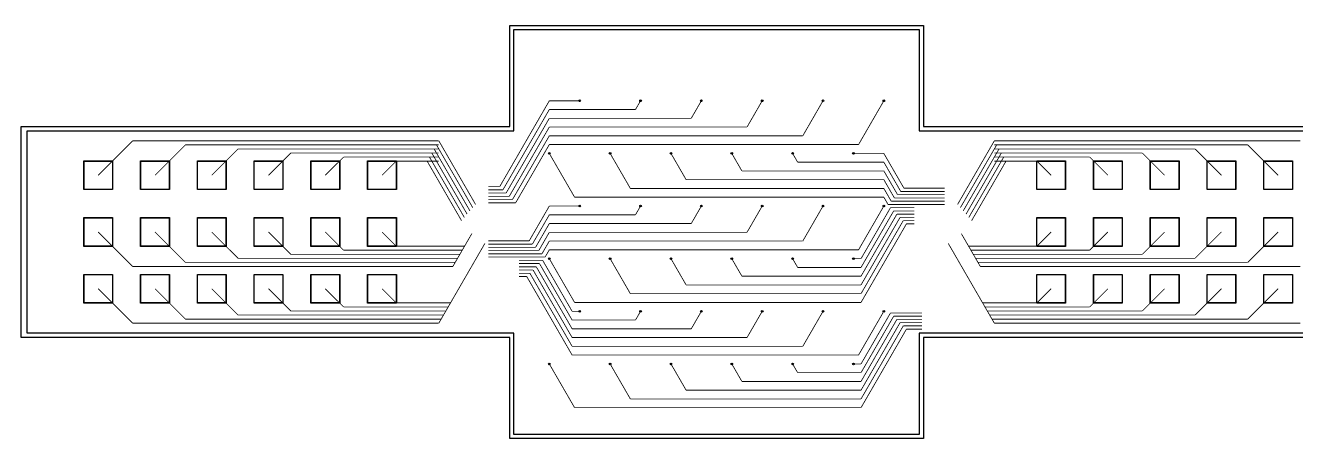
# Model space of a CAD drawing. Header units: metres. Extents: x -54999 to 54999, y -52014 to 54102.
# Drawn here: x -19876 to -4214, y -15403 to -10303 of the extents above; entities that cross this region are included whole.
import ezdxf

# ---------------------------------------------------------------- set-up
doc = ezdxf.new("R2010")
doc.units = ezdxf.units.M
for name, color, linetype in [('eDura_outline_ext', 6, 'Continuous'), ('eDura_outline_int', 6, 'Continuous'), ('etch', 3, 'Continuous'), ('metal', 4, 'Continuous')]:
    doc.layers.add(name, color=color, linetype=linetype)

msp = doc.modelspace()

# ---------------------------------------------------------------- linework, layer by layer
at = {"layer": 'eDura_outline_ext'}
msp.add_lwpolyline([(-8803.745, -11553.298), (-2778.745, -11553.298), (-2778.745, -14153.298), (-8803.745, -14153.298), (-8803.745, -14153.298), (-8803.745, -15403.298), (-13903.745, -15403.298), (-13903.745, -14153.298), (-13903.745, -14153.298), (-19928.745, -14153.298), (-19928.745, -11553.298), (-13903.745, -11553.298), (-13903.745, -11553.298), (-13903.745, -10303.298), (-8803.745, -10303.298), (-8803.745, -11553.298)], close=True, dxfattribs=at)
at = {"layer": 'eDura_outline_int'}
msp.add_lwpolyline([(-8853.745, -11603.298), (-2853.745, -11603.298), (-2853.745, -14103.298), (-8853.745, -14103.298), (-8853.745, -14103.298), (-8853.745, -15353.298), (-13853.745, -15353.298), (-13853.745, -14103.298), (-13853.745, -14103.298), (-19853.745, -14103.298), (-19853.745, -11603.298), (-13853.745, -11603.298), (-13853.745, -11603.298), (-13853.745, -10353.298), (-8853.745, -10353.298), (-8853.745, -11603.298)], close=True, dxfattribs=at)
at = {"layer": 'etch'}
for points in [[(-19153.745, -11978.298), (-18803.745, -11978.298), (-18803.745, -12328.298), (-19153.745, -12328.298), (-19153.745, -11978.298)], [(-18453.745, -11978.298), (-18103.745, -11978.298), (-18103.745, -12328.298), (-18453.745, -12328.298), (-18453.745, -11978.298)], [(-17753.745, -11978.298), (-17403.745, -11978.298), (-17403.745, -12328.298), (-17753.745, -12328.298), (-17753.745, -11978.298)], [(-17053.745, -11978.298), (-16703.745, -11978.298), (-16703.745, -12328.298), (-17053.745, -12328.298), (-17053.745, -11978.298)], [(-16353.745, -11978.298), (-16003.745, -11978.298), (-16003.745, -12328.298), (-16353.745, -12328.298), (-16353.745, -11978.298)], [(-15653.745, -11978.298), (-15303.745, -11978.298), (-15303.745, -12328.298), (-15653.745, -12328.298), (-15653.745, -11978.298)], [(-7403.745, -11978.298), (-7053.745, -11978.298), (-7053.745, -12328.298), (-7403.745, -12328.298), (-7403.745, -11978.298)], [(-6703.745, -11978.298), (-6353.745, -11978.298), (-6353.745, -12328.298), (-6703.745, -12328.298), (-6703.745, -11978.298)], [(-6003.745, -11978.298), (-5653.745, -11978.298), (-5653.745, -12328.298), (-6003.745, -12328.298), (-6003.745, -11978.298)], [(-5303.745, -11978.298), (-4953.745, -11978.298), (-4953.745, -12328.298), (-5303.745, -12328.298), (-5303.745, -11978.298)], [(-4603.745, -11978.298), (-4253.745, -11978.298), (-4253.745, -12328.298), (-4603.745, -12328.298), (-4603.745, -11978.298)], [(-19153.745, -12678.298), (-18803.745, -12678.298), (-18803.745, -13028.298), (-19153.745, -13028.298), (-19153.745, -12678.298)], [(-18453.745, -12678.298), (-18103.745, -12678.298), (-18103.745, -13028.298), (-18453.745, -13028.298), (-18453.745, -12678.298)], [(-17753.745, -12678.298), (-17403.745, -12678.298), (-17403.745, -13028.298), (-17753.745, -13028.298), (-17753.745, -12678.298)], [(-17053.745, -12678.298), (-16703.745, -12678.298), (-16703.745, -13028.298), (-17053.745, -13028.298), (-17053.745, -12678.298)], [(-16353.745, -12678.298), (-16003.745, -12678.298), (-16003.745, -13028.298), (-16353.745, -13028.298), (-16353.745, -12678.298)], [(-15653.745, -12678.298), (-15303.745, -12678.298), (-15303.745, -13028.298), (-15653.745, -13028.298), (-15653.745, -12678.298)], [(-7403.745, -12678.298), (-7053.745, -12678.298), (-7053.745, -13028.298), (-7403.745, -13028.298), (-7403.745, -12678.298)], [(-6703.745, -12678.298), (-6353.745, -12678.298), (-6353.745, -13028.298), (-6703.745, -13028.298), (-6703.745, -12678.298)], [(-6003.745, -12678.298), (-5653.745, -12678.298), (-5653.745, -13028.298), (-6003.745, -13028.298), (-6003.745, -12678.298)], [(-5303.745, -12678.298), (-4953.745, -12678.298), (-4953.745, -13028.298), (-5303.745, -13028.298), (-5303.745, -12678.298)], [(-4603.745, -12678.298), (-4253.745, -12678.298), (-4253.745, -13028.298), (-4603.745, -13028.298), (-4603.745, -12678.298)], [(-19153.745, -13378.298), (-18803.745, -13378.298), (-18803.745, -13728.298), (-19153.745, -13728.298), (-19153.745, -13378.298)], [(-18453.745, -13378.298), (-18103.745, -13378.298), (-18103.745, -13728.298), (-18453.745, -13728.298), (-18453.745, -13378.298)], [(-17753.745, -13378.298), (-17403.745, -13378.298), (-17403.745, -13728.298), (-17753.745, -13728.298), (-17753.745, -13378.298)], [(-17053.745, -13378.298), (-16703.745, -13378.298), (-16703.745, -13728.298), (-17053.745, -13728.298), (-17053.745, -13378.298)], [(-16353.745, -13378.298), (-16003.745, -13378.298), (-16003.745, -13728.298), (-16353.745, -13728.298), (-16353.745, -13378.298)], [(-15653.745, -13378.298), (-15303.745, -13378.298), (-15303.745, -13728.298), (-15653.745, -13728.298), (-15653.745, -13378.298)], [(-7403.745, -13378.298), (-7053.745, -13378.298), (-7053.745, -13728.298), (-7403.745, -13728.298), (-7403.745, -13378.298)], [(-6703.745, -13378.298), (-6353.745, -13378.298), (-6353.745, -13728.298), (-6703.745, -13728.298), (-6703.745, -13378.298)], [(-6003.745, -13378.298), (-5653.745, -13378.298), (-5653.745, -13728.298), (-6003.745, -13728.298), (-6003.745, -13378.298)], [(-5303.745, -13378.298), (-4953.745, -13378.298), (-4953.745, -13728.298), (-5303.745, -13728.298), (-5303.745, -13378.298)], [(-4603.745, -13378.298), (-4253.745, -13378.298), (-4253.745, -13728.298), (-4603.745, -13728.298), (-4603.745, -13378.298)]]:
    msp.add_lwpolyline(points, close=True, dxfattribs=at)
for centre in [(-13041.245, -11234.058), (-12291.245, -11234.058), (-11541.245, -11234.058), (-10791.245, -11234.058), (-10041.245, -11234.058), (-9291.245, -11234.058), (-13416.245, -11883.577), (-12666.245, -11883.577), (-11916.245, -11883.577), (-11166.245, -11883.577), (-10416.245, -11883.577), (-9666.245, -11883.577), (-13041.245, -12533.096), (-12291.245, -12533.096), (-11541.245, -12533.096), (-10791.245, -12533.096), (-10041.245, -12533.096), (-9291.245, -12533.096), (-13416.245, -13182.615), (-12666.245, -13182.615), (-11916.245, -13182.615), (-11166.245, -13182.615), (-10416.245, -13182.615), (-9666.245, -13182.615), (-13041.245, -13832.134), (-12291.245, -13832.134), (-11541.245, -13832.134), (-10791.245, -13832.134), (-10041.245, -13832.134), (-9291.245, -13832.134), (-13416.245, -14481.653), (-12666.245, -14481.653), (-11916.245, -14481.653), (-11166.245, -14481.653), (-10416.245, -14481.653), (-9666.245, -14481.653)]:
    msp.add_circle(centre, 5, dxfattribs=at)
at = {"layer": 'metal'}
for points in [[(-13416.245, -11234.058, 10, 10, 0), (-14027.681, -12293.096, 10, 10, 0)], [(-13041.245, -11234.058, 10, 10, 0), (-13416.245, -11234.058, 10, 10, 0)], [(-13041.245, -11234.058, 10, 10, 0), (-13041.245, -11234.058, 10, 10, 0)], [(-12291.245, -11234.058, 10, 10, 0), (-12353.598, -11342.058, 10, 10, 0)], [(-11541.245, -11234.058, 10, 10, 0), (-11665.952, -11450.058, 10, 10, 0)], [(-10791.245, -11234.058, 10, 10, 0), (-10978.306, -11558.058, 10, 10, 0)], [(-10041.245, -11234.058, 10, 10, 0), (-10290.66, -11666.058, 10, 10, 0)], [(-9291.245, -11234.058, 10, 10, 0), (-9603.014, -11774.058, 10, 10, 0)], [(-13416.245, -11342.058, 10, 10, 0), (-13988.421, -12333.096, 10, 10, 0)], [(-12353.598, -11342.058, 10, 10, 0), (-13416.245, -11342.058, 10, 10, 0)], [(-13416.245, -11450.058, 10, 10, 0), (-13949.161, -12373.096, 10, 10, 0)], [(-13416.245, -11558.058, 10, 10, 0), (-13909.901, -12413.096, 10, 10, 0)], [(-11665.952, -11450.058, 10, 10, 0), (-13416.245, -11450.058, 10, 10, 0)], [(-10978.306, -11558.058, 10, 10, 0), (-13416.245, -11558.058, 10, 10, 0)], [(-18978.745, -12153.298, 10, 10, 0), (-18553.745, -11728.298, 10, 10, 0)], [(-18553.745, -11728.298, 10, 10, 0), (-14778.745, -11728.298, 10, 10, 0)], [(-14778.745, -11728.298, 10, 10, 0), (-14325.525, -12513.298, 10, 10, 0)], [(-14778.745, -11728.298, 10, 10, 0), (-14778.745, -11728.298, 10, 10, 0)], [(-13416.245, -11666.058, 10, 10, 0), (-13870.641, -12453.096, 10, 10, 0)], [(-10290.66, -11666.058, 10, 10, 0), (-13416.245, -11666.058, 10, 10, 0)], [(-7928.745, -11728.298, 10, 10, 0), (-8381.965, -12513.298, 10, 10, 0)], [(-4153.745, -11728.298, 10, 10, 0), (-7928.745, -11728.298, 10, 10, 0)], [(-7928.745, -11728.298, 10, 10, 0), (-7928.745, -11728.298, 10, 10, 0)], [(-18278.745, -12153.298, 10, 10, 0), (-17903.745, -11778.298, 10, 10, 0)], [(-17903.745, -11778.298, 10, 10, 0), (-14778.745, -11778.298, 10, 10, 0)], [(-17578.745, -12153.298, 10, 10, 0), (-17253.745, -11828.298, 10, 10, 0)], [(-17253.745, -11828.298, 10, 10, 0), (-14778.745, -11828.298, 10, 10, 0)], [(-16878.745, -12153.298, 10, 10, 0), (-16603.745, -11878.298, 10, 10, 0)], [(-16603.745, -11878.298, 10, 10, 0), (-14778.745, -11878.298, 10, 10, 0)], [(-14865.347, -11878.298, 10, 10, 0), (-14429.448, -12633.298, 10, 10, 0)], [(-14778.745, -11878.298, 10, 10, 0), (-14865.347, -11878.298, 10, 10, 0)], [(-14836.48, -11828.298, 10, 10, 0), (-14394.807, -12593.298, 10, 10, 0)], [(-14778.745, -11828.298, 10, 10, 0), (-14836.48, -11828.298, 10, 10, 0)], [(-14807.612, -11778.298, 10, 10, 0), (-14360.166, -12553.298, 10, 10, 0)], [(-14778.745, -11778.298, 10, 10, 0), (-14807.612, -11778.298, 10, 10, 0)], [(-13416.245, -11774.058, 10, 10, 0), (-13831.381, -12493.096, 10, 10, 0)], [(-9603.014, -11774.058, 10, 10, 0), (-13416.245, -11774.058, 10, 10, 0)], [(-13416.245, -11883.577, 10, 10, 0), (-13104.475, -12423.577, 10, 10, 0)], [(-12666.245, -11883.577, 10, 10, 0), (-12416.829, -12315.577, 10, 10, 0)], [(-11916.245, -11883.577, 10, 10, 0), (-11729.183, -12207.577, 10, 10, 0)], [(-11166.245, -11883.577, 10, 10, 0), (-11041.537, -12099.577, 10, 10, 0)], [(-10416.245, -11883.577, 10, 10, 0), (-10353.891, -11991.577, 10, 10, 0)], [(-9666.245, -11883.577, 10, 10, 0), (-9666.245, -11883.577, 10, 10, 0)], [(-9666.245, -11883.577, 10, 10, 0), (-9291.245, -11883.577, 10, 10, 0)], [(-9291.245, -11883.577, 10, 10, 0), (-9043.262, -12313.096, 10, 10, 0)], [(-7899.877, -11778.298, 10, 10, 0), (-8347.324, -12553.298, 10, 10, 0)], [(-7871.01, -11828.298, 10, 10, 0), (-8312.683, -12593.298, 10, 10, 0)], [(-7842.142, -11878.298, 10, 10, 0), (-8278.042, -12633.298, 10, 10, 0)], [(-4803.745, -11778.298, 10, 10, 0), (-7928.745, -11778.298, 10, 10, 0)], [(-7928.745, -11778.298, 10, 10, 0), (-7899.877, -11778.298, 10, 10, 0)], [(-5453.745, -11828.298, 10, 10, 0), (-7928.745, -11828.298, 10, 10, 0)], [(-7928.745, -11828.298, 10, 10, 0), (-7871.01, -11828.298, 10, 10, 0)], [(-6103.745, -11878.298, 10, 10, 0), (-7928.745, -11878.298, 10, 10, 0)], [(-7928.745, -11878.298, 10, 10, 0), (-7842.142, -11878.298, 10, 10, 0)], [(-5828.745, -12153.298, 10, 10, 0), (-6103.745, -11878.298, 10, 10, 0)], [(-5128.745, -12153.298, 10, 10, 0), (-5453.745, -11828.298, 10, 10, 0)], [(-4428.745, -12153.298, 10, 10, 0), (-4803.745, -11778.298, 10, 10, 0)], [(-16178.745, -12153.298, 10, 10, 0), (-15953.745, -11928.298, 10, 10, 0)], [(-15953.745, -11928.298, 10, 10, 0), (-14778.745, -11928.298, 10, 10, 0)], [(-15478.745, -12153.298, 10, 10, 0), (-15303.745, -11978.298, 10, 10, 0)], [(-15303.745, -11978.298, 10, 10, 0), (-14778.745, -11978.298, 10, 10, 0)], [(-14923.082, -11978.298, 10, 10, 0), (-14498.73, -12713.298, 10, 10, 0)], [(-14778.745, -11978.298, 10, 10, 0), (-14923.082, -11978.298, 10, 10, 0)], [(-14894.215, -11928.298, 10, 10, 0), (-14464.089, -12673.298, 10, 10, 0)], [(-14778.745, -11928.298, 10, 10, 0), (-14894.215, -11928.298, 10, 10, 0)], [(-10353.891, -11991.577, 10, 10, 0), (-9291.245, -11991.577, 10, 10, 0)], [(-9291.245, -11991.577, 10, 10, 0), (-9082.521, -12353.096, 10, 10, 0)], [(-7813.275, -11928.298, 10, 10, 0), (-8243.4, -12673.298, 10, 10, 0)], [(-7784.407, -11978.298, 10, 10, 0), (-8208.759, -12713.298, 10, 10, 0)], [(-6753.745, -11928.298, 10, 10, 0), (-7928.745, -11928.298, 10, 10, 0)], [(-7928.745, -11928.298, 10, 10, 0), (-7813.275, -11928.298, 10, 10, 0)], [(-7403.745, -11978.298, 10, 10, 0), (-7928.745, -11978.298, 10, 10, 0)], [(-7928.745, -11978.298, 10, 10, 0), (-7784.407, -11978.298, 10, 10, 0)], [(-7228.745, -12153.298, 10, 10, 0), (-7403.745, -11978.298, 10, 10, 0)], [(-6528.745, -12153.298, 10, 10, 0), (-6753.745, -11928.298, 10, 10, 0)], [(-11729.183, -12207.577, 10, 10, 0), (-9291.245, -12207.577, 10, 10, 0)], [(-11041.537, -12099.577, 10, 10, 0), (-9291.245, -12099.577, 10, 10, 0)], [(-9291.245, -12099.577, 10, 10, 0), (-9121.781, -12393.096, 10, 10, 0)], [(-9291.245, -12207.577, 10, 10, 0), (-9161.041, -12433.096, 10, 10, 0)], [(-14027.681, -12293.096, 10, 10, 0), (-14166.245, -12293.096, 10, 10, 0)], [(-13988.421, -12333.096, 10, 10, 0), (-14166.245, -12333.096, 10, 10, 0)], [(-13949.161, -12373.096, 10, 10, 0), (-14166.245, -12373.096, 10, 10, 0)], [(-12416.829, -12315.577, 10, 10, 0), (-9291.245, -12315.577, 10, 10, 0)], [(-9291.245, -12315.577, 10, 10, 0), (-9200.301, -12473.096, 10, 10, 0)], [(-9082.521, -12353.096, 10, 10, 0), (-8541.245, -12353.096, 10, 10, 0)], [(-9043.262, -12313.096, 10, 10, 0), (-8541.245, -12313.096, 10, 10, 0)], [(-13909.901, -12413.096, 10, 10, 0), (-14166.245, -12413.096, 10, 10, 0)], [(-13870.641, -12453.096, 10, 10, 0), (-14166.245, -12453.096, 10, 10, 0)], [(-13831.381, -12493.096, 10, 10, 0), (-14166.245, -12493.096, 10, 10, 0)], [(-13416.245, -12533.096, 10, 10, 0), (-13664.228, -12962.615, 10, 10, 0)], [(-13041.245, -12533.096, 10, 10, 0), (-13416.245, -12533.096, 10, 10, 0)], [(-13104.475, -12423.577, 10, 10, 0), (-9291.245, -12423.577, 10, 10, 0)], [(-13041.245, -12533.096, 10, 10, 0), (-13041.245, -12533.096, 10, 10, 0)], [(-12291.245, -12533.096, 10, 10, 0), (-12353.598, -12641.096, 10, 10, 0)], [(-11541.245, -12533.096, 10, 10, 0), (-11665.952, -12749.096, 10, 10, 0)], [(-10791.245, -12533.096, 10, 10, 0), (-10978.306, -12857.096, 10, 10, 0)], [(-10041.245, -12533.096, 10, 10, 0), (-10290.66, -12965.096, 10, 10, 0)], [(-9291.245, -12533.096, 10, 10, 0), (-9603.014, -13073.096, 10, 10, 0)], [(-9291.245, -12423.577, 10, 10, 0), (-9239.561, -12513.096, 10, 10, 0)], [(-9239.561, -12513.096, 10, 10, 0), (-8541.245, -12513.096, 10, 10, 0)], [(-9200.301, -12473.096, 10, 10, 0), (-8541.245, -12473.096, 10, 10, 0)], [(-9161.041, -12433.096, 10, 10, 0), (-8541.245, -12433.096, 10, 10, 0)], [(-9121.781, -12393.096, 10, 10, 0), (-8541.245, -12393.096, 10, 10, 0)], [(-13416.245, -12641.096, 10, 10, 0), (-13624.968, -13002.615, 10, 10, 0)], [(-12353.598, -12641.096, 10, 10, 0), (-13416.245, -12641.096, 10, 10, 0)], [(-9572.495, -13182.615, 10, 10, 0), (-9209.042, -12553.096, 10, 10, 0)], [(-9572.495, -13290.615, 10, 10, 0), (-9169.782, -12593.096, 10, 10, 0)], [(-9572.495, -13398.615, 10, 10, 0), (-9130.522, -12633.096, 10, 10, 0)], [(-9572.495, -13506.615, 10, 10, 0), (-9091.262, -12673.096, 10, 10, 0)], [(-9209.042, -12553.096, 10, 10, 0), (-8916.245, -12553.096, 10, 10, 0)], [(-9169.782, -12593.096, 10, 10, 0), (-8916.245, -12593.096, 10, 10, 0)], [(-9130.522, -12633.096, 10, 10, 0), (-8916.245, -12633.096, 10, 10, 0)], [(-9091.262, -12673.096, 10, 10, 0), (-8916.245, -12673.096, 10, 10, 0)], [(-13416.245, -12749.096, 10, 10, 0), (-13585.708, -13042.615, 10, 10, 0)], [(-11665.952, -12749.096, 10, 10, 0), (-13416.245, -12749.096, 10, 10, 0)], [(-9572.495, -13614.615, 10, 10, 0), (-9052.002, -12713.096, 10, 10, 0)], [(-9572.495, -13722.615, 10, 10, 0), (-9012.743, -12753.096, 10, 10, 0)], [(-9052.002, -12713.096, 10, 10, 0), (-8916.245, -12713.096, 10, 10, 0)], [(-9012.743, -12753.096, 10, 10, 0), (-8916.245, -12753.096, 10, 10, 0)], [(-18978.745, -12853.298, 10, 10, 0), (-18553.745, -13278.298, 10, 10, 0)], [(-18278.745, -12853.298, 10, 10, 0), (-17903.745, -13228.298, 10, 10, 0)], [(-17578.745, -12853.298, 10, 10, 0), (-17253.745, -13178.298, 10, 10, 0)], [(-16878.745, -12853.298, 10, 10, 0), (-16603.745, -13128.298, 10, 10, 0)], [(-16178.745, -12853.298, 10, 10, 0), (-15953.745, -13078.298, 10, 10, 0)], [(-15478.745, -12853.298, 10, 10, 0), (-15303.745, -13028.298, 10, 10, 0)], [(-14634.407, -13728.298, 10, 10, 0), (-14210.055, -12993.298, 10, 10, 0)], [(-14605.54, -13278.298, 10, 10, 0), (-14417.901, -12953.298, 10, 10, 0)], [(-14576.672, -13228.298, 10, 10, 0), (-14394.807, -12913.298, 10, 10, 0)], [(-14547.804, -13178.298, 10, 10, 0), (-14371.713, -12873.298, 10, 10, 0)], [(-13664.228, -12962.615, 10, 10, 0), (-14166.245, -12962.615, 10, 10, 0)], [(-13624.968, -13002.615, 10, 10, 0), (-14166.245, -13002.615, 10, 10, 0)], [(-13416.245, -12857.096, 10, 10, 0), (-13546.448, -13082.615, 10, 10, 0)], [(-13416.245, -12965.096, 10, 10, 0), (-13507.188, -13122.615, 10, 10, 0)], [(-10978.306, -12857.096, 10, 10, 0), (-13416.245, -12857.096, 10, 10, 0)], [(-10290.66, -12965.096, 10, 10, 0), (-13416.245, -12965.096, 10, 10, 0)], [(-8073.082, -13728.298, 10, 10, 0), (-8497.435, -12993.298, 10, 10, 0)], [(-8159.685, -13178.298, 10, 10, 0), (-8335.777, -12873.298, 10, 10, 0)], [(-8130.817, -13228.298, 10, 10, 0), (-8312.683, -12913.298, 10, 10, 0)], [(-8101.95, -13278.298, 10, 10, 0), (-8289.589, -12953.298, 10, 10, 0)], [(-7228.745, -12853.298, 10, 10, 0), (-7403.745, -13028.298, 10, 10, 0)], [(-6528.745, -12853.298, 10, 10, 0), (-6753.745, -13078.298, 10, 10, 0)], [(-5828.745, -12853.298, 10, 10, 0), (-6103.745, -13128.298, 10, 10, 0)], [(-5128.745, -12853.298, 10, 10, 0), (-5453.745, -13178.298, 10, 10, 0)], [(-4428.745, -12853.298, 10, 10, 0), (-4803.745, -13228.298, 10, 10, 0)], [(-16603.745, -13128.298, 10, 10, 0), (-14778.745, -13128.298, 10, 10, 0)], [(-15953.745, -13078.298, 10, 10, 0), (-14778.745, -13078.298, 10, 10, 0)], [(-15303.745, -13028.298, 10, 10, 0), (-14778.745, -13028.298, 10, 10, 0)], [(-14778.745, -13028.298, 10, 10, 0), (-14461.202, -13028.298, 10, 10, 0)], [(-14778.745, -13078.298, 10, 10, 0), (-14490.069, -13078.298, 10, 10, 0)], [(-14778.745, -13128.298, 10, 10, 0), (-14518.937, -13128.298, 10, 10, 0)], [(-14749.877, -13928.298, 10, 10, 0), (-14302.431, -13153.298, 10, 10, 0)], [(-14721.01, -13878.298, 10, 10, 0), (-14279.337, -13113.298, 10, 10, 0)], [(-14692.142, -13828.298, 10, 10, 0), (-14256.243, -13073.298, 10, 10, 0)], [(-14663.275, -13778.298, 10, 10, 0), (-14233.149, -13033.298, 10, 10, 0)], [(-14518.937, -13128.298, 10, 10, 0), (-14518.937, -13128.298, 10, 10, 0)], [(-14490.069, -13078.298, 10, 10, 0), (-14490.069, -13078.298, 10, 10, 0)], [(-14461.202, -13028.298, 10, 10, 0), (-14461.202, -13028.298, 10, 10, 0)], [(-13585.708, -13042.615, 10, 10, 0), (-14166.245, -13042.615, 10, 10, 0)], [(-13546.448, -13082.615, 10, 10, 0), (-14166.245, -13082.615, 10, 10, 0)], [(-13507.188, -13122.615, 10, 10, 0), (-14166.245, -13122.615, 10, 10, 0)], [(-13416.245, -13073.096, 10, 10, 0), (-13467.928, -13162.615, 10, 10, 0)], [(-9603.014, -13073.096, 10, 10, 0), (-13416.245, -13073.096, 10, 10, 0)], [(-8044.215, -13778.298, 10, 10, 0), (-8474.341, -13033.298, 10, 10, 0)], [(-8015.347, -13828.298, 10, 10, 0), (-8451.247, -13073.298, 10, 10, 0)], [(-7986.48, -13878.298, 10, 10, 0), (-8428.153, -13113.298, 10, 10, 0)], [(-7957.612, -13928.298, 10, 10, 0), (-8405.059, -13153.298, 10, 10, 0)], [(-8246.287, -13028.298, 10, 10, 0), (-8246.287, -13028.298, 10, 10, 0)], [(-7928.745, -13028.298, 10, 10, 0), (-8246.287, -13028.298, 10, 10, 0)], [(-8217.42, -13078.298, 10, 10, 0), (-8217.42, -13078.298, 10, 10, 0)], [(-7928.745, -13078.298, 10, 10, 0), (-8217.42, -13078.298, 10, 10, 0)], [(-8188.552, -13128.298, 10, 10, 0), (-8188.552, -13128.298, 10, 10, 0)], [(-7928.745, -13128.298, 10, 10, 0), (-8188.552, -13128.298, 10, 10, 0)], [(-7403.745, -13028.298, 10, 10, 0), (-7928.745, -13028.298, 10, 10, 0)], [(-6753.745, -13078.298, 10, 10, 0), (-7928.745, -13078.298, 10, 10, 0)], [(-6103.745, -13128.298, 10, 10, 0), (-7928.745, -13128.298, 10, 10, 0)], [(-18553.745, -13278.298, 10, 10, 0), (-14778.745, -13278.298, 10, 10, 0)], [(-17903.745, -13228.298, 10, 10, 0), (-14778.745, -13228.298, 10, 10, 0)], [(-17253.745, -13178.298, 10, 10, 0), (-14778.745, -13178.298, 10, 10, 0)], [(-14778.745, -13178.298, 10, 10, 0), (-14547.804, -13178.298, 10, 10, 0)], [(-14778.745, -13978.298, 10, 10, 0), (-14325.525, -13193.298, 10, 10, 0)], [(-14778.745, -13228.298, 10, 10, 0), (-14576.672, -13228.298, 10, 10, 0)], [(-14778.745, -13278.298, 10, 10, 0), (-14605.54, -13278.298, 10, 10, 0)], [(-13467.928, -13162.615, 10, 10, 0), (-14166.245, -13162.615, 10, 10, 0)], [(-13498.448, -13202.615, 10, 10, 0), (-13791.245, -13202.615, 10, 10, 0)], [(-13537.707, -13242.615, 10, 10, 0), (-13791.245, -13242.615, 10, 10, 0)], [(-13576.967, -13282.615, 10, 10, 0), (-13791.245, -13282.615, 10, 10, 0)], [(-13134.995, -14048.134, 10, 10, 0), (-13576.967, -13282.615, 10, 10, 0)], [(-13134.995, -13940.134, 10, 10, 0), (-13537.707, -13242.615, 10, 10, 0)], [(-13134.995, -13832.134, 10, 10, 0), (-13498.448, -13202.615, 10, 10, 0)], [(-13416.245, -13182.615, 10, 10, 0), (-13104.475, -13722.615, 10, 10, 0)], [(-12666.245, -13182.615, 10, 10, 0), (-12416.829, -13614.615, 10, 10, 0)], [(-11916.245, -13182.615, 10, 10, 0), (-11729.183, -13506.615, 10, 10, 0)], [(-11166.245, -13182.615, 10, 10, 0), (-11041.537, -13398.615, 10, 10, 0)], [(-10416.245, -13182.615, 10, 10, 0), (-10353.891, -13290.615, 10, 10, 0)], [(-10353.891, -13290.615, 10, 10, 0), (-9572.495, -13290.615, 10, 10, 0)], [(-9666.245, -13182.615, 10, 10, 0), (-9666.245, -13182.615, 10, 10, 0)], [(-9666.245, -13182.615, 10, 10, 0), (-9572.495, -13182.615, 10, 10, 0)], [(-7928.745, -13978.298, 10, 10, 0), (-8381.965, -13193.298, 10, 10, 0)], [(-7928.745, -13178.298, 10, 10, 0), (-8159.685, -13178.298, 10, 10, 0)], [(-7928.745, -13228.298, 10, 10, 0), (-8130.817, -13228.298, 10, 10, 0)], [(-7928.745, -13278.298, 10, 10, 0), (-8101.95, -13278.298, 10, 10, 0)], [(-5453.745, -13178.298, 10, 10, 0), (-7928.745, -13178.298, 10, 10, 0)], [(-4803.745, -13228.298, 10, 10, 0), (-7928.745, -13228.298, 10, 10, 0)], [(-4153.745, -13278.298, 10, 10, 0), (-7928.745, -13278.298, 10, 10, 0)], [(-13616.227, -13322.615, 10, 10, 0), (-13791.245, -13322.615, 10, 10, 0)], [(-13655.487, -13362.615, 10, 10, 0), (-13791.245, -13362.615, 10, 10, 0)], [(-13694.747, -13402.615, 10, 10, 0), (-13791.245, -13402.615, 10, 10, 0)], [(-13134.995, -14372.134, 10, 10, 0), (-13694.747, -13402.615, 10, 10, 0)], [(-13134.995, -14264.134, 10, 10, 0), (-13655.487, -13362.615, 10, 10, 0)], [(-13134.995, -14156.134, 10, 10, 0), (-13616.227, -13322.615, 10, 10, 0)], [(-11041.537, -13398.615, 10, 10, 0), (-9572.495, -13398.615, 10, 10, 0)], [(-18978.745, -13553.298, 10, 10, 0), (-18553.745, -13978.298, 10, 10, 0)], [(-18278.745, -13553.298, 10, 10, 0), (-17903.745, -13928.298, 10, 10, 0)], [(-17578.745, -13553.298, 10, 10, 0), (-17253.745, -13878.298, 10, 10, 0)], [(-16878.745, -13553.298, 10, 10, 0), (-16603.745, -13828.298, 10, 10, 0)], [(-16178.745, -13553.298, 10, 10, 0), (-15953.745, -13778.298, 10, 10, 0)], [(-15478.745, -13553.298, 10, 10, 0), (-15303.745, -13728.298, 10, 10, 0)], [(-12416.829, -13614.615, 10, 10, 0), (-9572.495, -13614.615, 10, 10, 0)], [(-11729.183, -13506.615, 10, 10, 0), (-9572.495, -13506.615, 10, 10, 0)], [(-7228.745, -13553.298, 10, 10, 0), (-7403.745, -13728.298, 10, 10, 0)], [(-6528.745, -13553.298, 10, 10, 0), (-6753.745, -13778.298, 10, 10, 0)], [(-5828.745, -13553.298, 10, 10, 0), (-6103.745, -13828.298, 10, 10, 0)], [(-5128.745, -13553.298, 10, 10, 0), (-5453.745, -13878.298, 10, 10, 0)], [(-4428.745, -13553.298, 10, 10, 0), (-4803.745, -13928.298, 10, 10, 0)], [(-15953.745, -13778.298, 10, 10, 0), (-14778.745, -13778.298, 10, 10, 0)], [(-15303.745, -13728.298, 10, 10, 0), (-14778.745, -13728.298, 10, 10, 0)], [(-14778.745, -13728.298, 10, 10, 0), (-14634.407, -13728.298, 10, 10, 0)], [(-14778.745, -13778.298, 10, 10, 0), (-14663.275, -13778.298, 10, 10, 0)], [(-13104.475, -13722.615, 10, 10, 0), (-9572.495, -13722.615, 10, 10, 0)], [(-7928.745, -13728.298, 10, 10, 0), (-8073.082, -13728.298, 10, 10, 0)], [(-7928.745, -13778.298, 10, 10, 0), (-8044.215, -13778.298, 10, 10, 0)], [(-7403.745, -13728.298, 10, 10, 0), (-7928.745, -13728.298, 10, 10, 0)], [(-6753.745, -13778.298, 10, 10, 0), (-7928.745, -13778.298, 10, 10, 0)], [(-17903.745, -13928.298, 10, 10, 0), (-14778.745, -13928.298, 10, 10, 0)], [(-17253.745, -13878.298, 10, 10, 0), (-14778.745, -13878.298, 10, 10, 0)], [(-16603.745, -13828.298, 10, 10, 0), (-14778.745, -13828.298, 10, 10, 0)], [(-14778.745, -13828.298, 10, 10, 0), (-14692.142, -13828.298, 10, 10, 0)], [(-14778.745, -13878.298, 10, 10, 0), (-14721.01, -13878.298, 10, 10, 0)], [(-14778.745, -13928.298, 10, 10, 0), (-14749.877, -13928.298, 10, 10, 0)], [(-13041.245, -13832.134, 10, 10, 0), (-13134.995, -13832.134, 10, 10, 0)], [(-12353.598, -13940.134, 10, 10, 0), (-13134.995, -13940.134, 10, 10, 0)], [(-13041.245, -13832.134, 10, 10, 0), (-13041.245, -13832.134, 10, 10, 0)], [(-12291.245, -13832.134, 10, 10, 0), (-12353.598, -13940.134, 10, 10, 0)], [(-11541.245, -13832.134, 10, 10, 0), (-11665.952, -14048.134, 10, 10, 0)], [(-10791.245, -13832.134, 10, 10, 0), (-10978.306, -14156.134, 10, 10, 0)], [(-10041.245, -13832.134, 10, 10, 0), (-10290.66, -14264.134, 10, 10, 0)], [(-9291.245, -13832.134, 10, 10, 0), (-9603.014, -14372.134, 10, 10, 0)], [(-9572.495, -14481.653, 10, 10, 0), (-9209.042, -13852.134, 10, 10, 0)], [(-9572.495, -14589.653, 10, 10, 0), (-9169.782, -13892.134, 10, 10, 0)], [(-9572.495, -14697.653, 10, 10, 0), (-9130.522, -13932.134, 10, 10, 0)], [(-9209.042, -13852.134, 10, 10, 0), (-8822.495, -13852.134, 10, 10, 0)], [(-9169.782, -13892.134, 10, 10, 0), (-8822.495, -13892.134, 10, 10, 0)], [(-9130.522, -13932.134, 10, 10, 0), (-8822.495, -13932.134, 10, 10, 0)], [(-7928.745, -13828.298, 10, 10, 0), (-8015.347, -13828.298, 10, 10, 0)], [(-7928.745, -13878.298, 10, 10, 0), (-7986.48, -13878.298, 10, 10, 0)], [(-7928.745, -13928.298, 10, 10, 0), (-7957.612, -13928.298, 10, 10, 0)], [(-6103.745, -13828.298, 10, 10, 0), (-7928.745, -13828.298, 10, 10, 0)], [(-5453.745, -13878.298, 10, 10, 0), (-7928.745, -13878.298, 10, 10, 0)], [(-4803.745, -13928.298, 10, 10, 0), (-7928.745, -13928.298, 10, 10, 0)], [(-18553.745, -13978.298, 10, 10, 0), (-14778.745, -13978.298, 10, 10, 0)], [(-14778.745, -13978.298, 10, 10, 0), (-14778.745, -13978.298, 10, 10, 0)], [(-11665.952, -14048.134, 10, 10, 0), (-13134.995, -14048.134, 10, 10, 0)], [(-9572.495, -14805.653, 10, 10, 0), (-9091.262, -13972.134, 10, 10, 0)], [(-9572.495, -14913.653, 10, 10, 0), (-9052.002, -14012.134, 10, 10, 0)], [(-9572.495, -15021.653, 10, 10, 0), (-9012.743, -14052.134, 10, 10, 0)], [(-9091.262, -13972.134, 10, 10, 0), (-8822.495, -13972.134, 10, 10, 0)], [(-9052.002, -14012.134, 10, 10, 0), (-8822.495, -14012.134, 10, 10, 0)], [(-9012.743, -14052.134, 10, 10, 0), (-8822.495, -14052.134, 10, 10, 0)], [(-4153.745, -13978.298, 10, 10, 0), (-7928.745, -13978.298, 10, 10, 0)], [(-7928.745, -13978.298, 10, 10, 0), (-7928.745, -13978.298, 10, 10, 0)], [(-10978.306, -14156.134, 10, 10, 0), (-13134.995, -14156.134, 10, 10, 0)], [(-10290.66, -14264.134, 10, 10, 0), (-13134.995, -14264.134, 10, 10, 0)], [(-9603.014, -14372.134, 10, 10, 0), (-13134.995, -14372.134, 10, 10, 0)], [(-13416.245, -14481.653, 10, 10, 0), (-13104.475, -15021.653, 10, 10, 0)], [(-12666.245, -14481.653, 10, 10, 0), (-12416.829, -14913.653, 10, 10, 0)], [(-11916.245, -14481.653, 10, 10, 0), (-11729.183, -14805.653, 10, 10, 0)], [(-11166.245, -14481.653, 10, 10, 0), (-11041.537, -14697.653, 10, 10, 0)], [(-10416.245, -14481.653, 10, 10, 0), (-10353.891, -14589.653, 10, 10, 0)], [(-9666.245, -14481.653, 10, 10, 0), (-9666.245, -14481.653, 10, 10, 0)], [(-9666.245, -14481.653, 10, 10, 0), (-9572.495, -14481.653, 10, 10, 0)], [(-11041.537, -14697.653, 10, 10, 0), (-9572.495, -14697.653, 10, 10, 0)], [(-10353.891, -14589.653, 10, 10, 0), (-9572.495, -14589.653, 10, 10, 0)], [(-11729.183, -14805.653, 10, 10, 0), (-9572.495, -14805.653, 10, 10, 0)], [(-13104.475, -15021.653, 10, 10, 0), (-9572.495, -15021.653, 10, 10, 0)], [(-12416.829, -14913.653, 10, 10, 0), (-9572.495, -14913.653, 10, 10, 0)]]:
    msp.add_lwpolyline(points, format="xyseb", dxfattribs=at)
for points in [[(-19156.245, -11975.798), (-18801.245, -11975.798), (-18801.245, -12330.798), (-19156.245, -12330.798), (-19156.245, -11975.798)], [(-18456.245, -11975.798), (-18101.245, -11975.798), (-18101.245, -12330.798), (-18456.245, -12330.798), (-18456.245, -11975.798)], [(-17756.245, -11975.798), (-17401.245, -11975.798), (-17401.245, -12330.798), (-17756.245, -12330.798), (-17756.245, -11975.798)], [(-17056.245, -11975.798), (-16701.245, -11975.798), (-16701.245, -12330.798), (-17056.245, -12330.798), (-17056.245, -11975.798)], [(-16356.245, -11975.798), (-16001.245, -11975.798), (-16001.245, -12330.798), (-16356.245, -12330.798), (-16356.245, -11975.798)], [(-15656.245, -11975.798), (-15301.245, -11975.798), (-15301.245, -12330.798), (-15656.245, -12330.798), (-15656.245, -11975.798)], [(-7406.245, -11975.798), (-7051.245, -11975.798), (-7051.245, -12330.798), (-7406.245, -12330.798), (-7406.245, -11975.798)], [(-6706.245, -11975.798), (-6351.245, -11975.798), (-6351.245, -12330.798), (-6706.245, -12330.798), (-6706.245, -11975.798)], [(-6006.245, -11975.798), (-5651.245, -11975.798), (-5651.245, -12330.798), (-6006.245, -12330.798), (-6006.245, -11975.798)], [(-5306.245, -11975.798), (-4951.245, -11975.798), (-4951.245, -12330.798), (-5306.245, -12330.798), (-5306.245, -11975.798)], [(-4606.245, -11975.798), (-4251.245, -11975.798), (-4251.245, -12330.798), (-4606.245, -12330.798), (-4606.245, -11975.798)], [(-19156.245, -12675.798), (-18801.245, -12675.798), (-18801.245, -13030.798), (-19156.245, -13030.798), (-19156.245, -12675.798)], [(-18456.245, -12675.798), (-18101.245, -12675.798), (-18101.245, -13030.798), (-18456.245, -13030.798), (-18456.245, -12675.798)], [(-17756.245, -12675.798), (-17401.245, -12675.798), (-17401.245, -13030.798), (-17756.245, -13030.798), (-17756.245, -12675.798)], [(-17056.245, -12675.798), (-16701.245, -12675.798), (-16701.245, -13030.798), (-17056.245, -13030.798), (-17056.245, -12675.798)], [(-16356.245, -12675.798), (-16001.245, -12675.798), (-16001.245, -13030.798), (-16356.245, -13030.798), (-16356.245, -12675.798)], [(-15656.245, -12675.798), (-15301.245, -12675.798), (-15301.245, -13030.798), (-15656.245, -13030.798), (-15656.245, -12675.798)], [(-7406.245, -12675.798), (-7051.245, -12675.798), (-7051.245, -13030.798), (-7406.245, -13030.798), (-7406.245, -12675.798)], [(-6706.245, -12675.798), (-6351.245, -12675.798), (-6351.245, -13030.798), (-6706.245, -13030.798), (-6706.245, -12675.798)], [(-6006.245, -12675.798), (-5651.245, -12675.798), (-5651.245, -13030.798), (-6006.245, -13030.798), (-6006.245, -12675.798)], [(-5306.245, -12675.798), (-4951.245, -12675.798), (-4951.245, -13030.798), (-5306.245, -13030.798), (-5306.245, -12675.798)], [(-4606.245, -12675.798), (-4251.245, -12675.798), (-4251.245, -13030.798), (-4606.245, -13030.798), (-4606.245, -12675.798)], [(-19156.245, -13375.798), (-18801.245, -13375.798), (-18801.245, -13730.798), (-19156.245, -13730.798), (-19156.245, -13375.798)], [(-18456.245, -13375.798), (-18101.245, -13375.798), (-18101.245, -13730.798), (-18456.245, -13730.798), (-18456.245, -13375.798)], [(-17756.245, -13375.798), (-17401.245, -13375.798), (-17401.245, -13730.798), (-17756.245, -13730.798), (-17756.245, -13375.798)], [(-17056.245, -13375.798), (-16701.245, -13375.798), (-16701.245, -13730.798), (-17056.245, -13730.798), (-17056.245, -13375.798)], [(-16356.245, -13375.798), (-16001.245, -13375.798), (-16001.245, -13730.798), (-16356.245, -13730.798), (-16356.245, -13375.798)], [(-15656.245, -13375.798), (-15301.245, -13375.798), (-15301.245, -13730.798), (-15656.245, -13730.798), (-15656.245, -13375.798)], [(-7406.245, -13375.798), (-7051.245, -13375.798), (-7051.245, -13730.798), (-7406.245, -13730.798), (-7406.245, -13375.798)], [(-6706.245, -13375.798), (-6351.245, -13375.798), (-6351.245, -13730.798), (-6706.245, -13730.798), (-6706.245, -13375.798)], [(-6006.245, -13375.798), (-5651.245, -13375.798), (-5651.245, -13730.798), (-6006.245, -13730.798), (-6006.245, -13375.798)], [(-5306.245, -13375.798), (-4951.245, -13375.798), (-4951.245, -13730.798), (-5306.245, -13730.798), (-5306.245, -13375.798)], [(-4606.245, -13375.798), (-4251.245, -13375.798), (-4251.245, -13730.798), (-4606.245, -13730.798), (-4606.245, -13375.798)]]:
    msp.add_lwpolyline(points, close=True, dxfattribs=at)
for centre in [(-13041.245, -11234.058), (-12291.245, -11234.058), (-11541.245, -11234.058), (-10791.245, -11234.058), (-10041.245, -11234.058), (-9291.245, -11234.058), (-13416.245, -11883.577), (-12666.245, -11883.577), (-11916.245, -11883.577), (-11166.245, -11883.577), (-10416.245, -11883.577), (-9666.245, -11883.577), (-13041.245, -12533.096), (-12291.245, -12533.096), (-11541.245, -12533.096), (-10791.245, -12533.096), (-10041.245, -12533.096), (-9291.245, -12533.096), (-13416.245, -13182.615), (-12666.245, -13182.615), (-11916.245, -13182.615), (-11166.245, -13182.615), (-10416.245, -13182.615), (-9666.245, -13182.615), (-13041.245, -13832.134), (-12291.245, -13832.134), (-11541.245, -13832.134), (-10791.245, -13832.134), (-10041.245, -13832.134), (-9291.245, -13832.134), (-13416.245, -14481.653), (-12666.245, -14481.653), (-11916.245, -14481.653), (-11166.245, -14481.653), (-10416.245, -14481.653), (-9666.245, -14481.653)]:
    msp.add_circle(centre, 10, dxfattribs=at)

doc.saveas('drawing.dxf')
